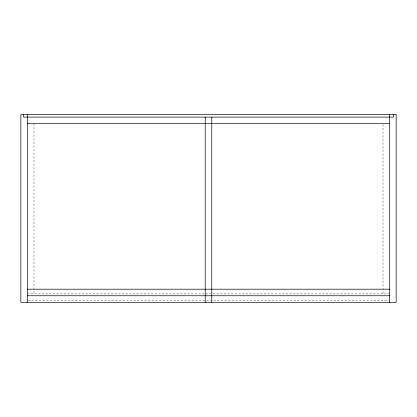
<?xml version="1.0" encoding="UTF-8"?>
<svg xmlns="http://www.w3.org/2000/svg" width="417" height="417" viewBox="0 0 417 417"><rect width="100%" height="100%" fill="white"/><g stroke="black" fill="none" stroke-linecap="round" stroke-linejoin="round"><path stroke-width="0.31" stroke-dasharray="2.08 1.56" d="M27.418 293.881L388.983 293.881M28.069 300.448L389.582 300.448M383.014 124.334L383.014 293.881M33.986 123.682L33.986 293.881"/><path stroke-width="0.63" d="M27.418 123.682L389.582 123.682M27.418 289.189L389.582 289.189M27.418 295.757L389.582 295.757M393.335 114.675L393.335 117.114L23.665 117.114L23.665 114.675M389.582 114.675L389.582 302.325M211.784 117.114L211.784 302.325M205.216 117.114L205.216 302.325M27.418 114.675L27.418 302.325M396.15 114.675L20.85 114.675L20.85 302.325L396.15 302.325L396.15 114.675"/></g></svg>
